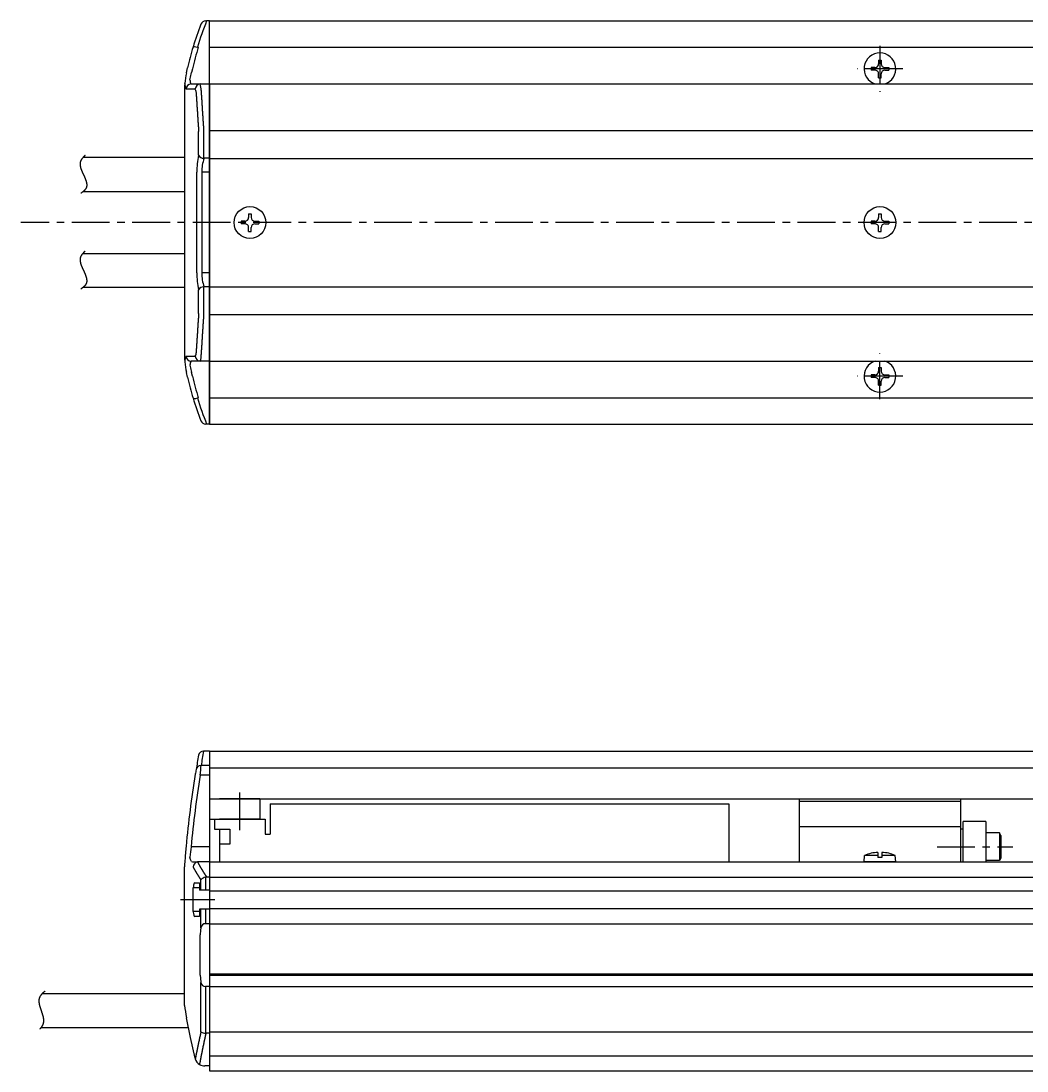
# Model space of a CAD drawing. Extents: x -241 to 1053, y 86 to 503.
# Drawn here: x -105 to 94.6, y 287.3 to 495.6 of the extents above; entities that cross this region are included whole.
import ezdxf

# ---------------------------------------------------------------- set-up
doc = ezdxf.new("R2010")
doc.units = 0
doc.linetypes.add('CENTER', pattern=[12, 7.5, -1.5, 1.5, -1.5])
doc.linetypes.add('CONTINOUS', pattern=[0])
doc.layers.get('0').update_dxf_attribs({"linetype": 'CONTINUOUS'})
doc.layers.add('CENTER', color=1, linetype='CENTER')

# ---------------------------------------------------------------- blocks, each defined once
blk = doc.blocks.new('DTL0004')
at = {"color": 0, "linetype": 'CONTINUOUS'}
for p, q in [((-3.15, 0), (-3.04, 1.3)), ((3.15, 0), (-3.15, 0)), ((-0.4, 1.3), (-3.04, 1.3)), ((-0.4, 1.89), (-0.4, 0.9)), ((0.4, 0.9), (-0.4, 0.9)), ((0.4, 1.89), (0.4, 0.9)), ((3.04, 1.3), (0.4, 1.3)), ((3.15, 0), (3.04, 1.3))]:
    blk.add_line(p, q, dxfattribs=at)
for start, end in [(92.8723, 112.3565), (67.6435, 87.1277)]:
    blk.add_arc((0, -6.08), 7.98, start, end, dxfattribs=at)
at = {"color": 0}
blk.add_point((0, 0), dxfattribs=at)
blk.add_point((0, 0), dxfattribs=at)

msp = doc.modelspace()

# ---------------------------------------------------------------- linework, layer by layer
at = {"color": 7, "linetype": 'CONTINOUS'}
for p, q in [((-68.34, 495.65), (-68.14, 495.65)), ((-67.56, 495.65), (-68.14, 495.65)), ((-67.56, 483.15), (-67.56, 495.65)), ((-67.56, 495.65), (1038.44, 495.65)), ((-67.56, 415.65), (-67.56, 495.65)), ((-69.95, 490.47), (-69.8, 490.45)), ((-67.56, 490.45), (111.44, 490.45)), ((65.19, 487.9), (65.19, 487.15)), ((65.19, 487.9), (65.69, 487.9)), ((65.69, 487.9), (65.69, 487.15)), ((-72.14, 485.37), (-71.92, 486.37)), ((-70.95, 486.15), (-71.16, 485.42)), ((63.69, 486.4), (63.69, 485.9)), ((64.44, 486.4), (63.69, 486.4)), ((64.44, 485.9), (63.69, 485.9)), ((66.44, 486.4), (67.19, 486.4)), ((66.44, 485.9), (67.19, 485.9)), ((67.19, 486.4), (67.19, 485.9)), ((65.19, 484.4), (65.19, 485.15)), ((65.19, 484.4), (65.69, 484.4)), ((65.69, 484.4), (65.69, 485.15)), ((-72.46, 483.26), (-72.46, 483.28)), ((-70.39, 482.15), (-72.23, 482.15)), ((-71.23, 483.15), (-67.56, 483.15)), ((-67.56, 483.15), (-67.56, 428.15)), ((-67.56, 483.15), (1038.44, 483.15)), ((-67.56, 483.15), (111.44, 483.15)), ((-72.56, 481.3), (-72.56, 430)), ((-69.73, 468.99), (-69.73, 473.72)), ((-68.74, 473.9), (-68.75, 473.9)), ((-68.75, 473.9), (-68.75, 468.4)), ((-67.56, 473.92), (1038.44, 473.92)), ((-72.56, 468.55), (-92.68, 468.55)), ((-68.75, 468.4), (-68.64, 468.4)), ((-67.56, 468.4), (-68.64, 468.4)), ((-67.56, 468.38), (1038.44, 468.38)), ((-70.06, 445.65), (-70.06, 465.65)), ((-69.07, 465.65), (-69.07, 445.65)), ((-67.56, 465.65), (-69.07, 465.65)), ((-72.56, 461.75), (-92.7, 461.75)), ((-59.81, 457.4), (-59.81, 456.65)), ((-59.81, 457.4), (-59.31, 457.4)), ((-59.31, 457.4), (-59.31, 456.65)), ((65.19, 457.4), (65.19, 456.65)), ((65.19, 457.4), (65.69, 457.4)), ((65.69, 457.4), (65.69, 456.65)), ((-61.31, 455.9), (-61.31, 455.4)), ((-60.56, 455.9), (-61.31, 455.9)), ((-60.56, 455.4), (-61.31, 455.4)), ((-59.81, 453.9), (-59.81, 454.65)), ((-59.31, 453.9), (-59.31, 454.65)), ((-58.56, 455.9), (-57.81, 455.9)), ((-58.56, 455.4), (-57.81, 455.4)), ((-57.81, 455.9), (-57.81, 455.4)), ((63.69, 455.9), (63.69, 455.4)), ((64.44, 455.9), (63.69, 455.9)), ((64.44, 455.4), (63.69, 455.4)), ((65.19, 453.9), (65.19, 454.65)), ((65.69, 453.9), (65.69, 454.65)), ((66.44, 455.9), (67.19, 455.9)), ((66.44, 455.4), (67.19, 455.4)), ((67.19, 455.9), (67.19, 455.4)), ((-59.81, 453.9), (-59.31, 453.9)), ((65.19, 453.9), (65.69, 453.9)), ((-92.73, 449.5), (-72.56, 449.5)), ((-67.56, 445.65), (-69.07, 445.65)), ((-92.64, 442.8), (-72.56, 442.8)), ((-69.73, 437.57), (-69.73, 442.31)), ((-68.64, 442.9), (-68.75, 442.89)), ((-68.75, 442.89), (-68.75, 437.4)), ((-67.56, 442.9), (-68.64, 442.9)), ((-67.56, 442.92), (1038.44, 442.92)), ((-68.75, 437.4), (-68.74, 437.4)), ((-67.56, 437.38), (1038.44, 437.38)), ((-72.46, 428.02), (-72.46, 428.03)), ((-72.23, 429.15), (-70.39, 429.15)), ((-67.56, 428.15), (-71.23, 428.15)), ((-67.56, 428.15), (1038.44, 428.15)), ((-67.56, 428.15), (-67.56, 415.65)), ((-67.56, 428.15), (111.44, 428.15)), ((-71.92, 424.93), (-72.14, 425.92)), ((-70.95, 425.15), (-71.16, 425.88)), ((63.69, 425.4), (63.69, 424.9)), ((64.44, 425.4), (63.69, 425.4)), ((65.19, 426.9), (65.19, 426.15)), ((65.19, 426.9), (65.69, 426.9)), ((65.69, 426.9), (65.69, 426.15)), ((66.44, 425.4), (67.19, 425.4)), ((67.19, 425.4), (67.19, 424.9)), ((64.44, 424.9), (63.69, 424.9)), ((65.19, 423.4), (65.19, 424.15)), ((65.19, 423.4), (65.69, 423.4)), ((65.69, 423.4), (65.69, 424.15)), ((66.44, 424.9), (67.19, 424.9)), ((-69.95, 420.83), (-69.8, 420.84)), ((-67.56, 420.85), (111.44, 420.85)), ((-68.14, 415.65), (-68.34, 415.65)), ((-67.56, 415.65), (-68.14, 415.65)), ((-67.56, 415.65), (1038.44, 415.65)), ((-68.75, 350.76), (-68.74, 350.76)), ((-67.56, 350.76), (-68.74, 350.76)), ((-67.56, 350.76), (-67.56, 341.26)), ((-67.56, 350.76), (-67.56, 288.26)), ((-67.56, 350.76), (111.44, 350.76)), ((-67.56, 350.76), (-67.56, 341.26)), ((-67.56, 345.99), (-69.41, 345.99)), ((-67.56, 347.87), (-69.25, 347.87)), ((-67.56, 347.4), (111.44, 347.4)), ((-67.56, 341.26), (111.44, 341.26)), ((-57.56, 341.26), (-65.56, 341.26)), ((-57.56, 341.26), (-57.56, 337.26)), ((-55.56, 340.26), (35.44, 340.26)), ((-55.56, 340.26), (-55.56, 334.26)), ((35.44, 340.26), (35.44, 328.76)), ((49.44, 341.26), (49.44, 328.76)), ((49.44, 340.79), (81.44, 340.79)), ((81.44, 341.26), (81.44, 328.76)), ((-67.56, 337.26), (-56.56, 337.26)), ((-66.56, 337.26), (-66.56, 335.26)), ((-57.56, 337.26), (-65.56, 337.26)), ((-56.56, 337.26), (-56.56, 334.26)), ((49.44, 335.8), (81.44, 335.8)), ((81.94, 328.76), (81.94, 336.76)), ((86.44, 336.76), (81.94, 336.76)), ((86.44, 336.76), (86.44, 328.76)), ((-66.56, 335.26), (-63.56, 335.26)), ((-65.56, 335.26), (-65.56, 328.76)), ((-63.56, 335.26), (-63.56, 332.26)), ((-56.56, 334.26), (-55.56, 334.26)), ((81.94, 335.26), (81.44, 335.26)), ((89.15, 334.51), (86.44, 334.51)), ((89.44, 334.01), (89.15, 334.51)), ((89.15, 334.51), (89.15, 329.01)), ((89.44, 334.01), (89.44, 329.51)), ((-67.56, 331.76), (-71.23, 331.76)), ((-63.56, 332.26), (-65.56, 332.26)), ((89.44, 329.51), (89.15, 329.01)), ((-72.56, 300.26), (-72.56, 327.76)), ((-72.46, 329.08), (-72.46, 329.06)), ((-71.16, 328.85), (-70.95, 328.76)), ((-70.95, 328.76), (-69.8, 328.76)), ((-69.8, 328.76), (-69.95, 328.75)), ((-67.56, 328.76), (-69.8, 328.76)), ((-67.56, 328.76), (1038.44, 328.76)), ((-67.56, 328.76), (-67.56, 287.26)), ((89.15, 329.01), (86.44, 329.01)), ((-69.27, 323.16), (-69.27, 325.18)), ((-68.14, 325.76), (-68.34, 325.74)), ((-68.34, 325.74), (-68.34, 323.16)), ((-67.56, 325.76), (-68.14, 325.76)), ((-67.56, 325.76), (1038.44, 325.76)), ((-70.79, 318.91), (-70.79, 323.61)), ((-69.53, 323.61), (-70.79, 323.61)), ((-70.47, 324.61), (-69.53, 324.61)), ((-69.53, 324.61), (-69.53, 323.16)), ((-67.56, 323.16), (-69.53, 323.16)), ((-67.56, 323.01), (1038.44, 323.01)), ((-69.53, 318.91), (-70.79, 318.91)), ((-67.56, 319.36), (-69.53, 319.36)), ((-69.53, 319.36), (-69.53, 317.91)), ((-69.27, 315.69), (-69.27, 319.36)), ((-68.34, 319.36), (-68.34, 316.49)), ((-67.56, 319.51), (1038.44, 319.51)), ((-69.53, 317.91), (-70.47, 317.91)), ((-67.56, 316.49), (-68.34, 316.49)), ((-67.56, 316.49), (1038.44, 316.49)), ((-69.41, 306.26), (-69.41, 314.26)), ((-67.56, 306.56), (1038.44, 306.56)), ((-69.27, 295.03), (-69.27, 304.82)), ((-67.56, 306.26), (1038.44, 306.26)), ((-100.77, 302.61), (-72.59, 302.61)), ((-68.34, 304.02), (-68.34, 294.76)), ((-67.56, 304.02), (-68.34, 304.02)), ((-67.56, 304.02), (1038.44, 304.02)), ((-100.98, 295.91), (-71.78, 295.91)), ((-68.34, 294.76), (-68.29, 294.76)), ((-67.56, 294.76), (-68.29, 294.76)), ((-67.56, 295.03), (1038.44, 295.03)), ((-70.45, 289.79), (-70.41, 289.65)), ((-67.56, 290.26), (1038.44, 290.26)), ((-67.56, 288.26), (-68.5, 288.26)), ((-67.56, 287.26), (1038.44, 287.26))]:
    msp.add_line(p, q, dxfattribs=at)
for points in [[(-70.84, 490.47), (-70.84, 490.48), (-70.83, 490.5), (-70.72, 490.55), (-70.52, 490.56), (-70.26, 490.54), (-69.95, 490.47)], [(-71.46, 483.95), (-71.37, 484.51), (-71.16, 485.42)], [(-71.46, 427.34), (-71.37, 426.79), (-71.16, 425.88)], [(-70.84, 420.82), (-70.84, 420.82), (-70.83, 420.8), (-70.72, 420.75), (-70.52, 420.73), (-70.26, 420.76), (-69.95, 420.83)], [(-69.41, 345.99), (-69.37, 346.42), (-69.32, 347.04), (-69.28, 347.54), (-69.25, 347.87)], [(-71.16, 328.85), (-71.37, 329.24), (-71.46, 329.71)], [(-70.47, 324.61), (-70.48, 324.61), (-70.59, 324.54), (-70.68, 324.37), (-70.74, 324.13), (-70.78, 323.83), (-70.79, 323.61)], [(-70.79, 318.91), (-70.79, 318.81), (-70.76, 318.49), (-70.7, 318.2), (-70.61, 318), (-70.5, 317.91), (-70.47, 317.91)], [(-69.27, 315.69), (-69.35, 315.2), (-69.41, 314.26)], [(-69.41, 306.26), (-69.39, 305.71), (-69.27, 304.82)], [(-70.45, 289.79), (-71.36, 293.88), (-72.14, 297.84)]]:
    msp.add_lwpolyline(points, dxfattribs=at)
for points in [[(-70.24, 481.49, 0), (-70.23, 481.43, 0), (-70.23, 481.37, 0), (-70.23, 481.31, 0), (-70.22, 481.25, 0), (-70.22, 481.19, 0), (-70.21, 481.13, 0), (-70.21, 481.06, 0), (-70.21, 481, 0), (-70.2, 480.94, 0), (-70.2, 480.88, 0), (-70.2, 480.82, 0), (-70.19, 480.76, 0), (-70.19, 480.7, 0), (-70.18, 480.64, 0), (-70.18, 480.58, 0), (-70.18, 480.52, 0), (-70.17, 480.46, 0), (-70.17, 480.4, 0), (-70.16, 480.34, 0), (-70.16, 480.27, 0), (-70.16, 480.21, 0), (-70.15, 480.15, 0), (-70.15, 480.09, 0), (-70.15, 480.03, 0), (-70.14, 479.97, 0), (-70.14, 479.91, 0), (-70.13, 479.85, 0), (-70.13, 479.79, 0), (-70.13, 479.73, 0), (-70.12, 479.67, 0), (-70.12, 479.61, 0), (-70.11, 479.55, 0), (-70.11, 479.49, 0), (-70.11, 479.42, 0), (-70.1, 479.36, 0), (-70.1, 479.3, 0), (-70.1, 479.24, 0), (-70.09, 479.18, 0), (-70.09, 479.12, 0), (-70.08, 479.06, 0), (-70.08, 479, 0), (-70.08, 478.94, 0), (-70.07, 478.88, 0), (-70.07, 478.82, 0), (-70.06, 478.76, 0), (-70.06, 478.7, 0), (-70.06, 478.64, 0), (-70.05, 478.57, 0), (-70.05, 478.51, 0), (-70.05, 478.45, 0), (-70.04, 478.39, 0), (-70.04, 478.33, 0), (-70.03, 478.27, 0), (-70.03, 478.21, 0), (-70.03, 478.15, 0), (-70.02, 478.09, 0), (-70.02, 478.03, 0), (-70.01, 477.97, 0), (-70.01, 477.91, 0), (-70.01, 477.85, 0), (-70, 477.79, 0), (-70, 477.73, 0), (-69.99, 477.66, 0), (-69.99, 477.6, 0), (-69.99, 477.54, 0), (-69.98, 477.48, 0), (-69.98, 477.42, 0), (-69.97, 477.36, 0), (-69.97, 477.3, 0), (-69.97, 477.24, 0), (-69.96, 477.18, 0), (-69.96, 477.12, 0), (-69.95, 477.06, 0), (-69.95, 477, 0), (-69.95, 476.94, 0), (-69.94, 476.88, 0), (-69.94, 476.81, 0), (-69.93, 476.75, 0), (-69.93, 476.69, 0), (-69.93, 476.63, 0), (-69.92, 476.57, 0), (-69.92, 476.51, 0), (-69.92, 476.45, 0), (-69.91, 476.39, 0), (-69.91, 476.33, 0), (-69.9, 476.27, 0), (-69.9, 476.21, 0), (-69.9, 476.15, 0), (-69.89, 476.09, 0), (-69.89, 476.03, 0), (-69.88, 475.97, 0), (-69.88, 475.9, 0), (-69.88, 475.84, 0), (-69.87, 475.78, 0), (-69.87, 475.72, 0), (-69.86, 475.66, 0), (-69.86, 475.6, 0), (-69.86, 475.54, 0), (-69.85, 475.48, 0), (-69.85, 475.42, 0), (-69.84, 475.36, 0), (-69.84, 475.3, 0), (-69.83, 475.24, 0), (-69.83, 475.18, 0), (-69.83, 475.12, 0), (-69.82, 475.06, 0), (-69.82, 475, 0), (-69.81, 474.93, 0), (-69.81, 474.87, 0), (-69.81, 474.81, 0), (-69.8, 474.75, 0), (-69.8, 474.69, 0), (-69.79, 474.63, 0), (-69.79, 474.57, 0), (-69.79, 474.51, 0), (-69.78, 474.45, 0), (-69.78, 474.39, 0), (-69.77, 474.33, 0), (-69.77, 474.27, 0), (-69.77, 474.21, 0), (-69.76, 474.15, 0), (-69.76, 474.09, 0), (-69.75, 474.02, 0), (-69.75, 473.96, 0), (-69.75, 473.9, 0), (-69.74, 473.84, 0), (-69.74, 473.78, 0), (-69.73, 473.72, 0)], [(-69.25, 481.83, 0), (-69.25, 481.77, 0), (-69.24, 481.71, 0), (-69.24, 481.65, 0), (-69.24, 481.58, 0), (-69.23, 481.52, 0), (-69.23, 481.46, 0), (-69.22, 481.4, 0), (-69.22, 481.34, 0), (-69.22, 481.27, 0), (-69.21, 481.21, 0), (-69.21, 481.15, 0), (-69.2, 481.09, 0), (-69.2, 481.03, 0), (-69.2, 480.96, 0), (-69.19, 480.9, 0), (-69.19, 480.84, 0), (-69.19, 480.78, 0), (-69.18, 480.72, 0), (-69.18, 480.65, 0), (-69.17, 480.59, 0), (-69.17, 480.53, 0), (-69.17, 480.47, 0), (-69.16, 480.4, 0), (-69.16, 480.34, 0), (-69.15, 480.28, 0), (-69.15, 480.22, 0), (-69.15, 480.16, 0), (-69.14, 480.1, 0), (-69.14, 480.03, 0), (-69.13, 479.97, 0), (-69.13, 479.91, 0), (-69.13, 479.85, 0), (-69.12, 479.79, 0), (-69.12, 479.72, 0), (-69.12, 479.66, 0), (-69.11, 479.6, 0), (-69.11, 479.54, 0), (-69.1, 479.48, 0), (-69.1, 479.41, 0), (-69.1, 479.35, 0), (-69.09, 479.29, 0), (-69.09, 479.23, 0), (-69.08, 479.17, 0), (-69.08, 479.1, 0), (-69.08, 479.04, 0), (-69.07, 478.98, 0), (-69.07, 478.92, 0), (-69.06, 478.85, 0), (-69.06, 478.79, 0), (-69.06, 478.73, 0), (-69.05, 478.67, 0), (-69.05, 478.61, 0), (-69.04, 478.54, 0), (-69.04, 478.48, 0), (-69.04, 478.42, 0), (-69.03, 478.36, 0), (-69.03, 478.3, 0), (-69.02, 478.24, 0), (-69.02, 478.17, 0), (-69.02, 478.11, 0), (-69.01, 478.05, 0), (-69.01, 477.99, 0), (-69, 477.93, 0), (-69, 477.86, 0), (-69, 477.8, 0), (-68.99, 477.74, 0), (-68.99, 477.68, 0), (-68.98, 477.62, 0), (-68.98, 477.55, 0), (-68.98, 477.49, 0), (-68.97, 477.43, 0), (-68.97, 477.37, 0), (-68.96, 477.31, 0), (-68.96, 477.24, 0), (-68.96, 477.18, 0), (-68.95, 477.12, 0), (-68.95, 477.06, 0), (-68.94, 477, 0), (-68.94, 476.93, 0), (-68.94, 476.87, 0), (-68.93, 476.81, 0), (-68.93, 476.75, 0), (-68.92, 476.68, 0), (-68.92, 476.62, 0), (-68.92, 476.56, 0), (-68.91, 476.5, 0), (-68.91, 476.44, 0), (-68.9, 476.38, 0), (-68.9, 476.31, 0), (-68.9, 476.25, 0), (-68.89, 476.19, 0), (-68.89, 476.13, 0), (-68.88, 476.07, 0), (-68.88, 476, 0), (-68.88, 475.94, 0), (-68.87, 475.88, 0), (-68.87, 475.82, 0), (-68.86, 475.76, 0), (-68.86, 475.69, 0), (-68.85, 475.63, 0), (-68.85, 475.57, 0), (-68.85, 475.51, 0), (-68.84, 475.45, 0), (-68.84, 475.38, 0), (-68.83, 475.32, 0), (-68.83, 475.26, 0), (-68.83, 475.2, 0), (-68.82, 475.14, 0), (-68.82, 475.07, 0), (-68.81, 475.01, 0), (-68.81, 474.95, 0), (-68.81, 474.89, 0), (-68.8, 474.83, 0), (-68.8, 474.76, 0), (-68.79, 474.7, 0), (-68.79, 474.64, 0), (-68.78, 474.58, 0), (-68.78, 474.52, 0), (-68.78, 474.46, 0), (-68.77, 474.39, 0), (-68.77, 474.33, 0), (-68.76, 474.27, 0), (-68.76, 474.21, 0), (-68.76, 474.15, 0), (-68.75, 474.08, 0), (-68.75, 474.02, 0), (-68.74, 473.96, 0), (-68.74, 473.9, 0)], [(-69.73, 437.57, 0), (-69.74, 437.51, 0), (-69.74, 437.45, 0), (-69.75, 437.39, 0), (-69.75, 437.33, 0), (-69.75, 437.27, 0), (-69.76, 437.21, 0), (-69.76, 437.15, 0), (-69.77, 437.09, 0), (-69.77, 437.03, 0), (-69.77, 436.97, 0), (-69.78, 436.91, 0), (-69.78, 436.85, 0), (-69.79, 436.79, 0), (-69.79, 436.73, 0), (-69.79, 436.66, 0), (-69.8, 436.61, 0), (-69.8, 436.54, 0), (-69.81, 436.48, 0), (-69.81, 436.42, 0), (-69.81, 436.36, 0), (-69.82, 436.3, 0), (-69.82, 436.24, 0), (-69.83, 436.18, 0), (-69.83, 436.12, 0), (-69.83, 436.06, 0), (-69.84, 436, 0), (-69.84, 435.94, 0), (-69.85, 435.88, 0), (-69.85, 435.82, 0), (-69.86, 435.76, 0), (-69.86, 435.69, 0), (-69.86, 435.63, 0), (-69.87, 435.57, 0), (-69.87, 435.51, 0), (-69.88, 435.45, 0), (-69.88, 435.39, 0), (-69.88, 435.33, 0), (-69.89, 435.27, 0), (-69.89, 435.21, 0), (-69.9, 435.15, 0), (-69.9, 435.09, 0), (-69.9, 435.03, 0), (-69.91, 434.97, 0), (-69.91, 434.91, 0), (-69.92, 434.85, 0), (-69.92, 434.79, 0), (-69.92, 434.73, 0), (-69.93, 434.66, 0), (-69.93, 434.6, 0), (-69.93, 434.54, 0), (-69.94, 434.48, 0), (-69.94, 434.42, 0), (-69.95, 434.36, 0), (-69.95, 434.3, 0), (-69.95, 434.24, 0), (-69.96, 434.18, 0), (-69.96, 434.12, 0), (-69.97, 434.06, 0), (-69.97, 434, 0), (-69.97, 433.94, 0), (-69.98, 433.88, 0), (-69.98, 433.81, 0), (-69.99, 433.75, 0), (-69.99, 433.69, 0), (-69.99, 433.63, 0), (-70, 433.57, 0), (-70, 433.51, 0), (-70.01, 433.45, 0), (-70.01, 433.39, 0), (-70.01, 433.33, 0), (-70.02, 433.27, 0), (-70.02, 433.21, 0), (-70.03, 433.15, 0), (-70.03, 433.09, 0), (-70.03, 433.02, 0), (-70.04, 432.96, 0), (-70.04, 432.9, 0), (-70.05, 432.84, 0), (-70.05, 432.78, 0), (-70.05, 432.72, 0), (-70.06, 432.66, 0), (-70.06, 432.6, 0), (-70.06, 432.54, 0), (-70.07, 432.48, 0), (-70.07, 432.42, 0), (-70.08, 432.36, 0), (-70.08, 432.3, 0), (-70.08, 432.24, 0), (-70.09, 432.18, 0), (-70.09, 432.12, 0), (-70.1, 432.05, 0), (-70.1, 431.99, 0), (-70.1, 431.93, 0), (-70.11, 431.87, 0), (-70.11, 431.81, 0), (-70.11, 431.75, 0), (-70.12, 431.69, 0), (-70.12, 431.63, 0), (-70.13, 431.57, 0), (-70.13, 431.51, 0), (-70.13, 431.45, 0), (-70.14, 431.39, 0), (-70.14, 431.32, 0), (-70.15, 431.26, 0), (-70.15, 431.2, 0), (-70.15, 431.14, 0), (-70.16, 431.08, 0), (-70.16, 431.02, 0), (-70.16, 430.96, 0), (-70.17, 430.9, 0), (-70.17, 430.84, 0), (-70.18, 430.78, 0), (-70.18, 430.72, 0), (-70.18, 430.66, 0), (-70.19, 430.6, 0), (-70.19, 430.54, 0), (-70.2, 430.48, 0), (-70.2, 430.41, 0), (-70.2, 430.35, 0), (-70.21, 430.29, 0), (-70.21, 430.23, 0), (-70.21, 430.17, 0), (-70.22, 430.11, 0), (-70.22, 430.05, 0), (-70.23, 429.99, 0), (-70.23, 429.93, 0), (-70.23, 429.87, 0), (-70.24, 429.81, 0)], [(-68.74, 437.4, 0), (-68.74, 437.34, 0), (-68.75, 437.27, 0), (-68.75, 437.21, 0), (-68.76, 437.15, 0), (-68.76, 437.09, 0), (-68.76, 437.03, 0), (-68.77, 436.96, 0), (-68.77, 436.9, 0), (-68.78, 436.84, 0), (-68.78, 436.78, 0), (-68.78, 436.72, 0), (-68.79, 436.66, 0), (-68.79, 436.59, 0), (-68.8, 436.53, 0), (-68.8, 436.47, 0), (-68.81, 436.41, 0), (-68.81, 436.35, 0), (-68.81, 436.28, 0), (-68.82, 436.22, 0), (-68.82, 436.16, 0), (-68.83, 436.1, 0), (-68.83, 436.04, 0), (-68.83, 435.97, 0), (-68.84, 435.91, 0), (-68.84, 435.85, 0), (-68.85, 435.79, 0), (-68.85, 435.73, 0), (-68.85, 435.67, 0), (-68.86, 435.6, 0), (-68.86, 435.54, 0), (-68.87, 435.48, 0), (-68.87, 435.42, 0), (-68.88, 435.36, 0), (-68.88, 435.29, 0), (-68.88, 435.23, 0), (-68.89, 435.17, 0), (-68.89, 435.11, 0), (-68.9, 435.05, 0), (-68.9, 434.98, 0), (-68.9, 434.92, 0), (-68.91, 434.86, 0), (-68.91, 434.8, 0), (-68.92, 434.74, 0), (-68.92, 434.67, 0), (-68.92, 434.61, 0), (-68.93, 434.55, 0), (-68.93, 434.49, 0), (-68.94, 434.43, 0), (-68.94, 434.36, 0), (-68.94, 434.3, 0), (-68.95, 434.24, 0), (-68.95, 434.18, 0), (-68.96, 434.12, 0), (-68.96, 434.05, 0), (-68.96, 433.99, 0), (-68.97, 433.93, 0), (-68.97, 433.87, 0), (-68.98, 433.81, 0), (-68.98, 433.74, 0), (-68.98, 433.68, 0), (-68.99, 433.62, 0), (-68.99, 433.56, 0), (-69, 433.5, 0), (-69, 433.43, 0), (-69, 433.37, 0), (-69.01, 433.31, 0), (-69.01, 433.25, 0), (-69.02, 433.19, 0), (-69.02, 433.12, 0), (-69.02, 433.06, 0), (-69.03, 433, 0), (-69.03, 432.94, 0), (-69.04, 432.88, 0), (-69.04, 432.81, 0), (-69.04, 432.75, 0), (-69.05, 432.69, 0), (-69.05, 432.63, 0), (-69.06, 432.57, 0), (-69.06, 432.5, 0), (-69.06, 432.44, 0), (-69.07, 432.38, 0), (-69.07, 432.32, 0), (-69.08, 432.26, 0), (-69.08, 432.19, 0), (-69.08, 432.13, 0), (-69.09, 432.07, 0), (-69.09, 432.01, 0), (-69.1, 431.95, 0), (-69.1, 431.88, 0), (-69.1, 431.82, 0), (-69.11, 431.76, 0), (-69.11, 431.7, 0), (-69.12, 431.64, 0), (-69.12, 431.57, 0), (-69.12, 431.51, 0), (-69.13, 431.45, 0), (-69.13, 431.39, 0), (-69.13, 431.33, 0), (-69.14, 431.26, 0), (-69.14, 431.2, 0), (-69.15, 431.14, 0), (-69.15, 431.08, 0), (-69.15, 431.02, 0), (-69.16, 430.95, 0), (-69.16, 430.89, 0), (-69.17, 430.83, 0), (-69.17, 430.77, 0), (-69.17, 430.7, 0), (-69.18, 430.64, 0), (-69.18, 430.58, 0), (-69.19, 430.52, 0), (-69.19, 430.46, 0), (-69.19, 430.39, 0), (-69.2, 430.33, 0), (-69.2, 430.27, 0), (-69.2, 430.21, 0), (-69.21, 430.15, 0), (-69.21, 430.08, 0), (-69.22, 430.02, 0), (-69.22, 429.96, 0), (-69.22, 429.9, 0), (-69.23, 429.84, 0), (-69.23, 429.77, 0), (-69.24, 429.71, 0), (-69.24, 429.65, 0), (-69.24, 429.59, 0), (-69.25, 429.53, 0), (-69.25, 429.46, 0)], [(-70.84, 327.76, 0), (-70.83, 327.74, 0), (-70.82, 327.72, 0), (-70.81, 327.7, 0), (-70.8, 327.68, 0), (-70.79, 327.66, 0), (-70.78, 327.63, 0), (-70.77, 327.62, 0), (-70.75, 327.59, 0), (-70.74, 327.57, 0), (-70.73, 327.55, 0), (-70.72, 327.53, 0), (-70.71, 327.51, 0), (-70.7, 327.49, 0), (-70.69, 327.47, 0), (-70.68, 327.45, 0), (-70.67, 327.43, 0), (-70.65, 327.41, 0), (-70.64, 327.39, 0), (-70.63, 327.37, 0), (-70.62, 327.35, 0), (-70.61, 327.33, 0), (-70.6, 327.31, 0), (-70.59, 327.29, 0), (-70.57, 327.27, 0), (-70.56, 327.25, 0), (-70.55, 327.23, 0), (-70.54, 327.21, 0), (-70.53, 327.19, 0), (-70.52, 327.17, 0), (-70.51, 327.15, 0), (-70.49, 327.13, 0), (-70.48, 327.11, 0), (-70.47, 327.09, 0), (-70.46, 327.07, 0), (-70.45, 327.05, 0), (-70.44, 327.03, 0), (-70.43, 327, 0), (-70.41, 326.99, 0), (-70.4, 326.96, 0), (-70.39, 326.94, 0), (-70.38, 326.92, 0), (-70.37, 326.9, 0), (-70.35, 326.88, 0), (-70.34, 326.86, 0), (-70.33, 326.84, 0), (-70.32, 326.82, 0), (-70.31, 326.8, 0), (-70.3, 326.78, 0), (-70.28, 326.76, 0), (-70.27, 326.74, 0), (-70.26, 326.72, 0), (-70.25, 326.7, 0), (-70.24, 326.68, 0), (-70.22, 326.66, 0), (-70.21, 326.64, 0), (-70.2, 326.62, 0), (-70.19, 326.6, 0), (-70.18, 326.58, 0), (-70.16, 326.56, 0), (-70.15, 326.54, 0), (-70.14, 326.52, 0), (-70.13, 326.5, 0), (-70.11, 326.48, 0), (-70.1, 326.46, 0), (-70.09, 326.44, 0), (-70.08, 326.42, 0), (-70.07, 326.4, 0), (-70.05, 326.38, 0), (-70.04, 326.36, 0), (-70.03, 326.34, 0), (-70.02, 326.32, 0), (-70, 326.3, 0), (-69.99, 326.28, 0), (-69.98, 326.26, 0), (-69.97, 326.24, 0), (-69.95, 326.22, 0), (-69.94, 326.2, 0), (-69.93, 326.18, 0), (-69.92, 326.16, 0), (-69.9, 326.14, 0), (-69.89, 326.12, 0), (-69.88, 326.1, 0), (-69.86, 326.08, 0), (-69.85, 326.06, 0), (-69.84, 326.04, 0), (-69.83, 326.02, 0), (-69.81, 326, 0), (-69.8, 325.98, 0), (-69.79, 325.96, 0), (-69.78, 325.94, 0), (-69.76, 325.92, 0), (-69.75, 325.9, 0), (-69.74, 325.88, 0), (-69.72, 325.86, 0), (-69.71, 325.84, 0), (-69.7, 325.82, 0), (-69.69, 325.8, 0), (-69.67, 325.78, 0), (-69.66, 325.76, 0), (-69.65, 325.74, 0), (-69.63, 325.72, 0), (-69.62, 325.7, 0), (-69.61, 325.68, 0), (-69.59, 325.66, 0), (-69.58, 325.64, 0), (-69.57, 325.62, 0), (-69.55, 325.6, 0), (-69.54, 325.58, 0), (-69.53, 325.56, 0), (-69.51, 325.54, 0), (-69.5, 325.52, 0), (-69.49, 325.5, 0), (-69.47, 325.48, 0), (-69.46, 325.46, 0), (-69.45, 325.44, 0), (-69.43, 325.42, 0), (-69.42, 325.4, 0), (-69.41, 325.38, 0), (-69.39, 325.36, 0), (-69.38, 325.34, 0), (-69.37, 325.32, 0), (-69.35, 325.3, 0), (-69.34, 325.28, 0), (-69.33, 325.26, 0), (-69.31, 325.24, 0), (-69.3, 325.22, 0), (-69.29, 325.2, 0), (-69.27, 325.18, 0)], [(-69.95, 328.75, 0), (-69.94, 328.72, 0), (-69.92, 328.7, 0), (-69.91, 328.68, 0), (-69.9, 328.65, 0), (-69.89, 328.63, 0), (-69.87, 328.61, 0), (-69.86, 328.58, 0), (-69.85, 328.56, 0), (-69.84, 328.53, 0), (-69.82, 328.51, 0), (-69.81, 328.49, 0), (-69.8, 328.46, 0), (-69.79, 328.44, 0), (-69.77, 328.42, 0), (-69.76, 328.39, 0), (-69.75, 328.37, 0), (-69.74, 328.35, 0), (-69.72, 328.32, 0), (-69.71, 328.3, 0), (-69.7, 328.27, 0), (-69.69, 328.25, 0), (-69.67, 328.23, 0), (-69.66, 328.2, 0), (-69.65, 328.18, 0), (-69.63, 328.16, 0), (-69.62, 328.13, 0), (-69.61, 328.11, 0), (-69.59, 328.08, 0), (-69.58, 328.06, 0), (-69.57, 328.04, 0), (-69.56, 328.01, 0), (-69.54, 327.99, 0), (-69.53, 327.97, 0), (-69.52, 327.94, 0), (-69.5, 327.92, 0), (-69.49, 327.9, 0), (-69.48, 327.87, 0), (-69.46, 327.85, 0), (-69.45, 327.83, 0), (-69.44, 327.8, 0), (-69.42, 327.78, 0), (-69.41, 327.76, 0), (-69.4, 327.73, 0), (-69.38, 327.71, 0), (-69.37, 327.69, 0), (-69.35, 327.66, 0), (-69.34, 327.64, 0), (-69.33, 327.62, 0), (-69.31, 327.59, 0), (-69.3, 327.57, 0), (-69.29, 327.54, 0), (-69.27, 327.52, 0), (-69.26, 327.5, 0), (-69.25, 327.47, 0), (-69.23, 327.45, 0), (-69.22, 327.43, 0), (-69.2, 327.4, 0), (-69.19, 327.38, 0), (-69.18, 327.36, 0), (-69.16, 327.33, 0), (-69.15, 327.31, 0), (-69.13, 327.29, 0), (-69.12, 327.26, 0), (-69.11, 327.24, 0), (-69.09, 327.22, 0), (-69.08, 327.19, 0), (-69.06, 327.17, 0), (-69.05, 327.15, 0), (-69.03, 327.12, 0), (-69.02, 327.1, 0), (-69.01, 327.08, 0), (-68.99, 327.05, 0), (-68.98, 327.03, 0), (-68.96, 327.01, 0), (-68.95, 326.98, 0), (-68.93, 326.96, 0), (-68.92, 326.94, 0), (-68.9, 326.91, 0), (-68.89, 326.89, 0), (-68.88, 326.87, 0), (-68.86, 326.84, 0), (-68.85, 326.82, 0), (-68.83, 326.8, 0), (-68.82, 326.77, 0), (-68.8, 326.75, 0), (-68.79, 326.73, 0), (-68.77, 326.7, 0), (-68.76, 326.68, 0), (-68.74, 326.66, 0), (-68.73, 326.63, 0), (-68.71, 326.61, 0), (-68.7, 326.59, 0), (-68.68, 326.56, 0), (-68.67, 326.54, 0), (-68.65, 326.52, 0), (-68.64, 326.5, 0), (-68.62, 326.47, 0), (-68.61, 326.45, 0), (-68.59, 326.43, 0), (-68.58, 326.4, 0), (-68.56, 326.38, 0), (-68.55, 326.36, 0), (-68.53, 326.33, 0), (-68.52, 326.31, 0), (-68.5, 326.29, 0), (-68.49, 326.26, 0), (-68.47, 326.24, 0), (-68.46, 326.22, 0), (-68.44, 326.19, 0), (-68.42, 326.17, 0), (-68.41, 326.15, 0), (-68.39, 326.13, 0), (-68.38, 326.1, 0), (-68.36, 326.08, 0), (-68.35, 326.06, 0), (-68.33, 326.03, 0), (-68.32, 326.01, 0), (-68.3, 325.99, 0), (-68.28, 325.96, 0), (-68.27, 325.94, 0), (-68.25, 325.92, 0), (-68.24, 325.89, 0), (-68.22, 325.87, 0), (-68.21, 325.85, 0), (-68.19, 325.83, 0), (-68.17, 325.8, 0), (-68.16, 325.78, 0), (-68.14, 325.76, 0)], [(-69.27, 295.02, 0), (-69.28, 294.98, 0), (-69.29, 294.94, 0), (-69.3, 294.9, 0), (-69.31, 294.86, 0), (-69.32, 294.82, 0), (-69.33, 294.78, 0), (-69.34, 294.73, 0), (-69.35, 294.69, 0), (-69.36, 294.65, 0), (-69.37, 294.61, 0), (-69.38, 294.57, 0), (-69.39, 294.53, 0), (-69.39, 294.48, 0), (-69.4, 294.44, 0), (-69.41, 294.4, 0), (-69.42, 294.36, 0), (-69.43, 294.32, 0), (-69.44, 294.28, 0), (-69.45, 294.23, 0), (-69.46, 294.19, 0), (-69.47, 294.15, 0), (-69.48, 294.11, 0), (-69.49, 294.07, 0), (-69.5, 294.03, 0), (-69.51, 293.98, 0), (-69.52, 293.94, 0), (-69.53, 293.9, 0), (-69.53, 293.86, 0), (-69.54, 293.82, 0), (-69.55, 293.77, 0), (-69.56, 293.73, 0), (-69.57, 293.69, 0), (-69.58, 293.65, 0), (-69.59, 293.61, 0), (-69.6, 293.57, 0), (-69.61, 293.52, 0), (-69.62, 293.48, 0), (-69.63, 293.44, 0), (-69.64, 293.4, 0), (-69.65, 293.36, 0), (-69.65, 293.31, 0), (-69.66, 293.27, 0), (-69.67, 293.23, 0), (-69.68, 293.19, 0), (-69.69, 293.15, 0), (-69.7, 293.11, 0), (-69.71, 293.06, 0), (-69.72, 293.02, 0), (-69.73, 292.98, 0), (-69.74, 292.94, 0), (-69.74, 292.9, 0), (-69.75, 292.85, 0), (-69.76, 292.81, 0), (-69.77, 292.77, 0), (-69.78, 292.73, 0), (-69.79, 292.69, 0), (-69.8, 292.64, 0), (-69.81, 292.6, 0), (-69.82, 292.56, 0), (-69.83, 292.52, 0), (-69.83, 292.48, 0), (-69.84, 292.43, 0), (-69.85, 292.39, 0), (-69.86, 292.35, 0), (-69.87, 292.31, 0), (-69.88, 292.27, 0), (-69.89, 292.22, 0), (-69.9, 292.18, 0), (-69.91, 292.14, 0), (-69.91, 292.1, 0), (-69.92, 292.06, 0), (-69.93, 292.01, 0), (-69.94, 291.97, 0), (-69.95, 291.93, 0), (-69.96, 291.89, 0), (-69.97, 291.85, 0), (-69.98, 291.8, 0), (-69.98, 291.76, 0), (-69.99, 291.72, 0), (-70, 291.68, 0), (-70.01, 291.63, 0), (-70.02, 291.59, 0), (-70.03, 291.55, 0), (-70.04, 291.51, 0), (-70.04, 291.47, 0), (-70.05, 291.42, 0), (-70.06, 291.38, 0), (-70.07, 291.34, 0), (-70.08, 291.3, 0), (-70.09, 291.26, 0), (-70.1, 291.21, 0), (-70.1, 291.17, 0), (-70.11, 291.13, 0), (-70.12, 291.09, 0), (-70.13, 291.05, 0), (-70.14, 291, 0), (-70.15, 290.96, 0), (-70.16, 290.92, 0), (-70.16, 290.88, 0), (-70.17, 290.83, 0), (-70.18, 290.79, 0), (-70.19, 290.75, 0), (-70.2, 290.71, 0), (-70.21, 290.66, 0), (-70.22, 290.62, 0), (-70.22, 290.58, 0), (-70.23, 290.54, 0), (-70.24, 290.5, 0), (-70.25, 290.45, 0), (-70.26, 290.41, 0), (-70.27, 290.37, 0), (-70.27, 290.33, 0), (-70.28, 290.28, 0), (-70.29, 290.24, 0), (-70.3, 290.2, 0), (-70.31, 290.16, 0), (-70.32, 290.11, 0), (-70.32, 290.07, 0), (-70.33, 290.03, 0), (-70.34, 289.99, 0), (-70.35, 289.94, 0), (-70.36, 289.9, 0), (-70.37, 289.86, 0), (-70.37, 289.82, 0), (-70.38, 289.77, 0), (-70.39, 289.73, 0), (-70.4, 289.69, 0), (-70.41, 289.65, 0)], [(-68.29, 294.76, 0), (-68.3, 294.71, 0), (-68.31, 294.66, 0), (-68.32, 294.61, 0), (-68.33, 294.57, 0), (-68.34, 294.52, 0), (-68.35, 294.47, 0), (-68.36, 294.42, 0), (-68.37, 294.38, 0), (-68.38, 294.33, 0), (-68.4, 294.28, 0), (-68.41, 294.23, 0), (-68.42, 294.18, 0), (-68.43, 294.13, 0), (-68.44, 294.09, 0), (-68.45, 294.04, 0), (-68.46, 293.99, 0), (-68.47, 293.94, 0), (-68.48, 293.89, 0), (-68.49, 293.85, 0), (-68.5, 293.8, 0), (-68.51, 293.75, 0), (-68.52, 293.7, 0), (-68.53, 293.65, 0), (-68.54, 293.61, 0), (-68.56, 293.56, 0), (-68.57, 293.51, 0), (-68.58, 293.46, 0), (-68.59, 293.42, 0), (-68.6, 293.37, 0), (-68.61, 293.32, 0), (-68.62, 293.27, 0), (-68.63, 293.22, 0), (-68.64, 293.18, 0), (-68.65, 293.13, 0), (-68.66, 293.08, 0), (-68.67, 293.03, 0), (-68.68, 292.98, 0), (-68.69, 292.93, 0), (-68.7, 292.89, 0), (-68.71, 292.84, 0), (-68.72, 292.79, 0), (-68.73, 292.74, 0), (-68.74, 292.69, 0), (-68.75, 292.64, 0), (-68.76, 292.6, 0), (-68.77, 292.55, 0), (-68.78, 292.5, 0), (-68.79, 292.45, 0), (-68.8, 292.4, 0), (-68.81, 292.36, 0), (-68.82, 292.31, 0), (-68.83, 292.26, 0), (-68.84, 292.21, 0), (-68.85, 292.16, 0), (-68.87, 292.11, 0), (-68.88, 292.06, 0), (-68.89, 292.02, 0), (-68.9, 291.97, 0), (-68.91, 291.92, 0), (-68.92, 291.87, 0), (-68.93, 291.82, 0), (-68.94, 291.77, 0), (-68.95, 291.73, 0), (-68.96, 291.68, 0), (-68.97, 291.63, 0), (-68.98, 291.58, 0), (-68.99, 291.53, 0), (-69, 291.49, 0), (-69.01, 291.44, 0), (-69.02, 291.39, 0), (-69.03, 291.34, 0), (-69.03, 291.29, 0), (-69.04, 291.24, 0), (-69.05, 291.19, 0), (-69.06, 291.15, 0), (-69.07, 291.1, 0), (-69.08, 291.05, 0), (-69.09, 291, 0), (-69.1, 290.95, 0), (-69.11, 290.9, 0), (-69.12, 290.86, 0), (-69.13, 290.81, 0), (-69.14, 290.76, 0), (-69.15, 290.71, 0), (-69.16, 290.66, 0), (-69.17, 290.61, 0), (-69.18, 290.56, 0), (-69.19, 290.51, 0), (-69.2, 290.47, 0), (-69.21, 290.42, 0), (-69.22, 290.37, 0), (-69.23, 290.32, 0), (-69.24, 290.27, 0), (-69.25, 290.22, 0), (-69.26, 290.17, 0), (-69.27, 290.13, 0), (-69.28, 290.08, 0), (-69.29, 290.03, 0), (-69.3, 289.98, 0), (-69.31, 289.93, 0), (-69.32, 289.88, 0), (-69.32, 289.83, 0), (-69.33, 289.79, 0), (-69.34, 289.74, 0), (-69.35, 289.69, 0), (-69.36, 289.64, 0), (-69.37, 289.59, 0), (-69.38, 289.54, 0), (-69.39, 289.49, 0), (-69.4, 289.44, 0), (-69.41, 289.39, 0), (-69.42, 289.35, 0), (-69.43, 289.3, 0), (-69.44, 289.25, 0), (-69.45, 289.2, 0), (-69.46, 289.15, 0), (-69.46, 289.1, 0), (-69.47, 289.05, 0), (-69.48, 289, 0), (-69.49, 288.95, 0), (-69.5, 288.91, 0), (-69.51, 288.86, 0), (-69.52, 288.81, 0), (-69.53, 288.76, 0), (-69.54, 288.71, 0), (-69.55, 288.66, 0), (-69.56, 288.61, 0), (-69.57, 288.56, 0)]]:
    msp.add_polyline3d(points, dxfattribs=at)
at = {"color": 7}
for points in [[(-92.26, 468.96, 0), (-92.29, 468.93, 0), (-92.32, 468.9, 0), (-92.36, 468.87, 0), (-92.39, 468.84, 0), (-92.42, 468.81, 0), (-92.45, 468.78, 0), (-92.48, 468.75, 0), (-92.52, 468.72, 0), (-92.55, 468.69, 0), (-92.58, 468.65, 0), (-92.61, 468.62, 0), (-92.64, 468.59, 0), (-92.67, 468.56, 0), (-92.71, 468.52, 0), (-92.74, 468.49, 0), (-92.77, 468.45, 0), (-92.79, 468.42, 0), (-92.82, 468.39, 0), (-92.85, 468.35, 0), (-92.88, 468.32, 0), (-92.91, 468.28, 0), (-92.93, 468.25, 0), (-92.96, 468.21, 0), (-92.98, 468.18, 0), (-93, 468.14, 0), (-93.03, 468.1, 0), (-93.05, 468.07, 0), (-93.07, 468.03, 0), (-93.09, 467.99, 0), (-93.11, 467.95, 0), (-93.13, 467.92, 0), (-93.14, 467.88, 0), (-93.16, 467.84, 0), (-93.17, 467.8, 0), (-93.19, 467.76, 0), (-93.2, 467.72, 0), (-93.21, 467.68, 0), (-93.22, 467.64, 0), (-93.23, 467.6, 0), (-93.24, 467.56, 0), (-93.24, 467.52, 0), (-93.25, 467.48, 0), (-93.25, 467.44, 0), (-93.26, 467.4, 0), (-93.26, 467.36, 0), (-93.26, 467.32, 0), (-93.26, 467.28, 0), (-93.26, 467.24, 0), (-93.26, 467.19, 0), (-93.26, 467.15, 0), (-93.26, 467.11, 0), (-93.25, 467.07, 0), (-93.25, 467.02, 0), (-93.24, 466.98, 0), (-93.24, 466.94, 0), (-93.23, 466.89, 0), (-93.22, 466.85, 0), (-93.21, 466.81, 0), (-93.2, 466.76, 0), (-93.19, 466.72, 0), (-93.18, 466.68, 0), (-93.17, 466.63, 0), (-93.16, 466.59, 0), (-93.15, 466.54, 0), (-93.14, 466.5, 0), (-93.12, 466.45, 0), (-93.11, 466.41, 0), (-93.1, 466.36, 0), (-93.08, 466.32, 0), (-93.07, 466.27, 0), (-93.05, 466.23, 0), (-93.03, 466.18, 0), (-93.02, 466.14, 0), (-93, 466.09, 0), (-92.98, 466.05, 0), (-92.96, 466, 0), (-92.95, 465.95, 0), (-92.93, 465.91, 0), (-92.91, 465.86, 0), (-92.89, 465.82, 0), (-92.87, 465.77, 0), (-92.85, 465.73, 0), (-92.83, 465.68, 0), (-92.81, 465.63, 0), (-92.79, 465.59, 0), (-92.77, 465.54, 0), (-92.75, 465.5, 0), (-92.73, 465.45, 0), (-92.71, 465.4, 0), (-92.69, 465.36, 0), (-92.66, 465.31, 0), (-92.64, 465.26, 0), (-92.62, 465.22, 0), (-92.6, 465.17, 0), (-92.58, 465.13, 0), (-92.56, 465.08, 0), (-92.54, 465.04, 0), (-92.52, 464.99, 0), (-92.5, 464.94, 0), (-92.47, 464.9, 0), (-92.45, 464.85, 0), (-92.43, 464.81, 0), (-92.41, 464.76, 0), (-92.39, 464.71, 0), (-92.37, 464.67, 0), (-92.35, 464.62, 0), (-92.33, 464.58, 0), (-92.31, 464.53, 0), (-92.29, 464.49, 0), (-92.27, 464.44, 0), (-92.25, 464.39, 0), (-92.24, 464.35, 0), (-92.22, 464.31, 0), (-92.2, 464.26, 0), (-92.18, 464.22, 0), (-92.17, 464.17, 0), (-92.15, 464.13, 0), (-92.13, 464.08, 0), (-92.12, 464.04, 0), (-92.1, 463.99, 0), (-92.09, 463.95, 0), (-92.07, 463.9, 0), (-92.06, 463.86, 0), (-92.05, 463.82, 0), (-92.04, 463.77, 0), (-92.02, 463.73, 0), (-92.01, 463.69, 0), (-92, 463.64, 0), (-91.99, 463.6, 0), (-91.98, 463.56, 0), (-91.97, 463.52, 0), (-91.97, 463.48, 0), (-91.96, 463.43, 0), (-91.95, 463.39, 0), (-91.95, 463.35, 0), (-91.94, 463.31, 0), (-91.94, 463.27, 0), (-91.93, 463.22, 0), (-91.93, 463.19, 0), (-91.93, 463.14, 0), (-91.93, 463.1, 0), (-91.93, 463.06, 0), (-91.93, 463.02, 0), (-91.93, 462.98, 0), (-91.94, 462.94, 0), (-91.94, 462.9, 0), (-91.94, 462.87, 0), (-91.95, 462.83, 0), (-91.96, 462.79, 0), (-91.97, 462.75, 0), (-91.98, 462.71, 0), (-91.99, 462.68, 0), (-92, 462.64, 0), (-92.01, 462.6, 0), (-92.02, 462.56, 0), (-92.04, 462.53, 0), (-92.05, 462.49, 0), (-92.07, 462.46, 0), (-92.09, 462.42, 0), (-92.11, 462.39, 0), (-92.13, 462.35, 0), (-92.15, 462.32, 0), (-92.18, 462.28, 0), (-92.2, 462.25, 0), (-92.23, 462.21, 0), (-92.25, 462.18, 0), (-92.28, 462.15, 0), (-92.31, 462.12, 0), (-92.34, 462.08, 0), (-92.37, 462.05, 0), (-92.4, 462.02, 0), (-92.43, 461.99, 0), (-92.46, 461.96, 0), (-92.49, 461.93, 0), (-92.53, 461.9, 0), (-92.56, 461.87, 0), (-92.59, 461.84, 0), (-92.63, 461.81, 0), (-92.66, 461.78, 0), (-92.7, 461.75, 0), (-92.74, 461.72, 0), (-92.77, 461.69, 0), (-92.81, 461.66, 0), (-92.84, 461.64, 0), (-92.88, 461.61, 0), (-92.92, 461.58, 0), (-92.95, 461.56, 0), (-92.99, 461.53, 0), (-93.03, 461.51, 0), (-93.06, 461.48, 0), (-93.1, 461.45, 0)], [(-92.26, 449.96, 0), (-92.29, 449.93, 0), (-92.32, 449.9, 0), (-92.36, 449.87, 0), (-92.39, 449.84, 0), (-92.42, 449.81, 0), (-92.45, 449.78, 0), (-92.48, 449.75, 0), (-92.52, 449.72, 0), (-92.55, 449.69, 0), (-92.58, 449.65, 0), (-92.61, 449.62, 0), (-92.64, 449.59, 0), (-92.67, 449.56, 0), (-92.71, 449.52, 0), (-92.74, 449.49, 0), (-92.77, 449.45, 0), (-92.79, 449.42, 0), (-92.82, 449.39, 0), (-92.85, 449.35, 0), (-92.88, 449.32, 0), (-92.91, 449.28, 0), (-92.93, 449.25, 0), (-92.96, 449.21, 0), (-92.98, 449.18, 0), (-93, 449.14, 0), (-93.03, 449.1, 0), (-93.05, 449.07, 0), (-93.07, 449.03, 0), (-93.09, 448.99, 0), (-93.11, 448.95, 0), (-93.13, 448.92, 0), (-93.14, 448.88, 0), (-93.16, 448.84, 0), (-93.17, 448.8, 0), (-93.19, 448.76, 0), (-93.2, 448.72, 0), (-93.21, 448.68, 0), (-93.22, 448.64, 0), (-93.23, 448.6, 0), (-93.24, 448.56, 0), (-93.24, 448.52, 0), (-93.25, 448.48, 0), (-93.25, 448.44, 0), (-93.26, 448.4, 0), (-93.26, 448.36, 0), (-93.26, 448.32, 0), (-93.26, 448.28, 0), (-93.26, 448.24, 0), (-93.26, 448.19, 0), (-93.26, 448.15, 0), (-93.26, 448.11, 0), (-93.25, 448.07, 0), (-93.25, 448.02, 0), (-93.24, 447.98, 0), (-93.24, 447.94, 0), (-93.23, 447.89, 0), (-93.22, 447.85, 0), (-93.21, 447.81, 0), (-93.2, 447.76, 0), (-93.19, 447.72, 0), (-93.18, 447.68, 0), (-93.17, 447.63, 0), (-93.16, 447.59, 0), (-93.15, 447.54, 0), (-93.14, 447.5, 0), (-93.12, 447.45, 0), (-93.11, 447.41, 0), (-93.1, 447.36, 0), (-93.08, 447.32, 0), (-93.07, 447.27, 0), (-93.05, 447.23, 0), (-93.03, 447.18, 0), (-93.02, 447.14, 0), (-93, 447.09, 0), (-92.98, 447.05, 0), (-92.96, 447, 0), (-92.95, 446.95, 0), (-92.93, 446.91, 0), (-92.91, 446.86, 0), (-92.89, 446.82, 0), (-92.87, 446.77, 0), (-92.85, 446.73, 0), (-92.83, 446.68, 0), (-92.81, 446.63, 0), (-92.79, 446.59, 0), (-92.77, 446.54, 0), (-92.75, 446.5, 0), (-92.73, 446.45, 0), (-92.71, 446.4, 0), (-92.69, 446.36, 0), (-92.66, 446.31, 0), (-92.64, 446.26, 0), (-92.62, 446.22, 0), (-92.6, 446.17, 0), (-92.58, 446.13, 0), (-92.56, 446.08, 0), (-92.54, 446.04, 0), (-92.52, 445.99, 0), (-92.5, 445.94, 0), (-92.47, 445.9, 0), (-92.45, 445.85, 0), (-92.43, 445.81, 0), (-92.41, 445.76, 0), (-92.39, 445.71, 0), (-92.37, 445.67, 0), (-92.35, 445.62, 0), (-92.33, 445.58, 0), (-92.31, 445.53, 0), (-92.29, 445.49, 0), (-92.27, 445.44, 0), (-92.25, 445.39, 0), (-92.24, 445.35, 0), (-92.22, 445.31, 0), (-92.2, 445.26, 0), (-92.18, 445.22, 0), (-92.17, 445.17, 0), (-92.15, 445.13, 0), (-92.13, 445.08, 0), (-92.12, 445.04, 0), (-92.1, 444.99, 0), (-92.09, 444.95, 0), (-92.07, 444.9, 0), (-92.06, 444.86, 0), (-92.05, 444.82, 0), (-92.04, 444.77, 0), (-92.02, 444.73, 0), (-92.01, 444.69, 0), (-92, 444.64, 0), (-91.99, 444.6, 0), (-91.98, 444.56, 0), (-91.97, 444.52, 0), (-91.97, 444.47, 0), (-91.96, 444.43, 0), (-91.95, 444.39, 0), (-91.95, 444.35, 0), (-91.94, 444.31, 0), (-91.94, 444.27, 0), (-91.93, 444.23, 0), (-91.93, 444.19, 0), (-91.93, 444.14, 0), (-91.93, 444.1, 0), (-91.93, 444.06, 0), (-91.93, 444.02, 0), (-91.93, 443.98, 0), (-91.94, 443.94, 0), (-91.94, 443.9, 0), (-91.94, 443.87, 0), (-91.95, 443.83, 0), (-91.96, 443.79, 0), (-91.97, 443.75, 0), (-91.98, 443.71, 0), (-91.99, 443.68, 0), (-92, 443.64, 0), (-92.01, 443.6, 0), (-92.02, 443.56, 0), (-92.04, 443.53, 0), (-92.05, 443.49, 0), (-92.07, 443.46, 0), (-92.09, 443.42, 0), (-92.11, 443.39, 0), (-92.13, 443.35, 0), (-92.15, 443.32, 0), (-92.18, 443.28, 0), (-92.2, 443.25, 0), (-92.23, 443.21, 0), (-92.25, 443.18, 0), (-92.28, 443.15, 0), (-92.31, 443.12, 0), (-92.34, 443.08, 0), (-92.37, 443.05, 0), (-92.4, 443.02, 0), (-92.43, 442.99, 0), (-92.46, 442.96, 0), (-92.49, 442.93, 0), (-92.53, 442.9, 0), (-92.56, 442.87, 0), (-92.59, 442.84, 0), (-92.63, 442.81, 0), (-92.66, 442.78, 0), (-92.7, 442.75, 0), (-92.74, 442.72, 0), (-92.77, 442.69, 0), (-92.81, 442.67, 0), (-92.84, 442.64, 0), (-92.88, 442.61, 0), (-92.92, 442.58, 0), (-92.95, 442.56, 0), (-92.99, 442.53, 0), (-93.03, 442.51, 0), (-93.06, 442.48, 0), (-93.1, 442.45, 0)], [(-100.24, 303.09, 0), (-100.27, 303.06, 0), (-100.31, 303.04, 0), (-100.34, 303.01, 0), (-100.37, 302.98, 0), (-100.4, 302.95, 0), (-100.44, 302.92, 0), (-100.47, 302.89, 0), (-100.5, 302.86, 0), (-100.54, 302.83, 0), (-100.57, 302.81, 0), (-100.6, 302.77, 0), (-100.63, 302.74, 0), (-100.67, 302.71, 0), (-100.7, 302.68, 0), (-100.73, 302.65, 0), (-100.76, 302.62, 0), (-100.79, 302.59, 0), (-100.82, 302.56, 0), (-100.85, 302.52, 0), (-100.88, 302.49, 0), (-100.91, 302.46, 0), (-100.94, 302.43, 0), (-100.97, 302.39, 0), (-100.99, 302.36, 0), (-101.02, 302.33, 0), (-101.05, 302.29, 0), (-101.07, 302.26, 0), (-101.1, 302.22, 0), (-101.12, 302.19, 0), (-101.14, 302.15, 0), (-101.16, 302.12, 0), (-101.19, 302.08, 0), (-101.21, 302.05, 0), (-101.23, 302.01, 0), (-101.24, 301.98, 0), (-101.26, 301.94, 0), (-101.28, 301.9, 0), (-101.29, 301.87, 0), (-101.31, 301.83, 0), (-101.32, 301.79, 0), (-101.34, 301.75, 0), (-101.35, 301.72, 0), (-101.36, 301.68, 0), (-101.37, 301.64, 0), (-101.38, 301.6, 0), (-101.39, 301.56, 0), (-101.39, 301.52, 0), (-101.4, 301.49, 0), (-101.41, 301.45, 0), (-101.41, 301.41, 0), (-101.42, 301.37, 0), (-101.42, 301.33, 0), (-101.42, 301.29, 0), (-101.42, 301.25, 0), (-101.43, 301.21, 0), (-101.43, 301.17, 0), (-101.43, 301.13, 0), (-101.42, 301.09, 0), (-101.42, 301.05, 0), (-101.42, 301, 0), (-101.42, 300.96, 0), (-101.42, 300.92, 0), (-101.41, 300.88, 0), (-101.41, 300.84, 0), (-101.4, 300.8, 0), (-101.4, 300.75, 0), (-101.39, 300.71, 0), (-101.38, 300.67, 0), (-101.38, 300.63, 0), (-101.37, 300.58, 0), (-101.36, 300.54, 0), (-101.35, 300.5, 0), (-101.34, 300.45, 0), (-101.33, 300.41, 0), (-101.32, 300.37, 0), (-101.31, 300.32, 0), (-101.3, 300.28, 0), (-101.29, 300.24, 0), (-101.28, 300.19, 0), (-101.27, 300.15, 0), (-101.25, 300.11, 0), (-101.24, 300.06, 0), (-101.23, 300.02, 0), (-101.22, 299.98, 0), (-101.2, 299.93, 0), (-101.19, 299.89, 0), (-101.18, 299.84, 0), (-101.16, 299.8, 0), (-101.15, 299.75, 0), (-101.13, 299.71, 0), (-101.12, 299.67, 0), (-101.1, 299.62, 0), (-101.09, 299.58, 0), (-101.07, 299.53, 0), (-101.06, 299.49, 0), (-101.04, 299.44, 0), (-101.03, 299.4, 0), (-101.01, 299.35, 0), (-101, 299.31, 0), (-100.98, 299.26, 0), (-100.97, 299.22, 0), (-100.95, 299.17, 0), (-100.94, 299.13, 0), (-100.92, 299.08, 0), (-100.91, 299.04, 0), (-100.89, 298.99, 0), (-100.88, 298.95, 0), (-100.86, 298.9, 0), (-100.85, 298.86, 0), (-100.83, 298.81, 0), (-100.82, 298.77, 0), (-100.8, 298.73, 0), (-100.79, 298.68, 0), (-100.77, 298.63, 0), (-100.76, 298.59, 0), (-100.75, 298.55, 0), (-100.73, 298.5, 0), (-100.72, 298.46, 0), (-100.71, 298.41, 0), (-100.69, 298.37, 0), (-100.68, 298.32, 0), (-100.67, 298.28, 0), (-100.66, 298.23, 0), (-100.64, 298.19, 0), (-100.63, 298.15, 0), (-100.62, 298.1, 0), (-100.61, 298.06, 0), (-100.6, 298.01, 0), (-100.59, 297.97, 0), (-100.58, 297.93, 0), (-100.58, 297.88, 0), (-100.57, 297.84, 0), (-100.56, 297.8, 0), (-100.55, 297.75, 0), (-100.55, 297.71, 0), (-100.54, 297.67, 0), (-100.53, 297.62, 0), (-100.53, 297.58, 0), (-100.52, 297.54, 0), (-100.52, 297.49, 0), (-100.52, 297.45, 0), (-100.51, 297.41, 0), (-100.51, 297.37, 0), (-100.51, 297.32, 0), (-100.51, 297.28, 0), (-100.51, 297.24, 0), (-100.51, 297.2, 0), (-100.51, 297.16, 0), (-100.51, 297.11, 0), (-100.52, 297.07, 0), (-100.52, 297.03, 0), (-100.52, 296.99, 0), (-100.53, 296.95, 0), (-100.54, 296.91, 0), (-100.54, 296.87, 0), (-100.55, 296.83, 0), (-100.56, 296.79, 0), (-100.57, 296.75, 0), (-100.58, 296.71, 0), (-100.59, 296.67, 0), (-100.6, 296.63, 0), (-100.61, 296.59, 0), (-100.63, 296.55, 0), (-100.64, 296.51, 0), (-100.66, 296.47, 0), (-100.67, 296.43, 0), (-100.69, 296.4, 0), (-100.71, 296.36, 0), (-100.73, 296.32, 0), (-100.75, 296.28, 0), (-100.77, 296.25, 0), (-100.79, 296.21, 0), (-100.81, 296.17, 0), (-100.83, 296.13, 0), (-100.86, 296.1, 0), (-100.88, 296.06, 0), (-100.9, 296.02, 0), (-100.93, 295.99, 0), (-100.95, 295.95, 0), (-100.98, 295.92, 0), (-101, 295.88, 0), (-101.03, 295.85, 0), (-101.05, 295.81, 0), (-101.08, 295.77, 0), (-101.1, 295.74, 0), (-101.13, 295.71, 0), (-101.16, 295.67, 0), (-101.18, 295.64, 0), (-101.21, 295.6, 0), (-101.24, 295.57, 0), (-101.26, 295.54, 0)]]:
    msp.add_polyline3d(points, dxfattribs=at)
at = {"color": 7, "linetype": 'CONTINOUS'}
for centre in [(-59.56, 455.65), (65.44, 455.65)]:
    msp.add_circle(centre, 3.15, dxfattribs=at)
for centre, radius, start, end in [((-13.4, 473.15), 60, 158.6289, 163.2172), ((-13.4, 473.65), 59, 158.1066, 163.434), ((-68.34, 494.65), 1, 90, 158.6289), ((-13.4, 473.15), 60, 163.2172, 167.2711), ((-13.4, 473.15), 59, 162.9452, 167.2711), ((65.44, 486.15), 3.15, 287.7528, 252.2472), ((64.44, 487.15), 0.748, 270, 0), ((64.44, 485.15), 0.748, 0, 90.0001), ((66.44, 487.15), 0.748, 180, 270), ((66.44, 485.15), 0.748, 90, 180), ((-52.56, 481.3), 20, 168.2428, 174.3222), ((-69.86, 483.98), 1.6, 180.866, 211.1276), ((-52.56, 481.3), 20, 174.3608, 180), ((-70.01, 483.2), 2.45, 178.4425, 205.3692), ((-71.23, 482.15), 0.998, 90.1197, 180.1192), ((-69.4, 482.16), 0.993, 90.3866, 180.3814), ((-71.33, 481.58), 1.09, 355.4589, 31.5464), ((-73.23, 482.02), 3.98, 357.2362, 16.3888), ((-56.97, 466.06), 13.1, 167.0756, 181.7962), ((-68.76, 469.51), 1.1, 208.0711, 270.4788), ((-62.79, 466.06), 6.3, 158.2264, 183.771), ((-60.56, 456.65), 0.748, 270, 0), ((-58.56, 456.65), 0.748, 180, 270), ((64.44, 456.65), 0.748, 270, 0), ((66.44, 456.65), 0.748, 180, 270), ((-60.56, 454.65), 0.748, 0, 90.0001), ((-58.56, 454.65), 0.748, 90, 180), ((64.44, 454.65), 0.748, 0, 90.0001), ((66.44, 454.65), 0.748, 90, 180), ((-56.32, 445.3), 13.75, 178.5514, 192.5767), ((-62.89, 445.22), 6.19, 176.0145, 201.9881), ((-68.76, 441.79), 1.1, 89.5212, 151.9289), ((-52.56, 430), 20, 180, 185.6392), ((-71.12, 429.67), 0.898, 324.3599, 8.6348), ((-72.4, 429.17), 3.17, 341.1045, 5.2706), ((-70.35, 428.17), 2.12, 152.4725, 183.7157), ((-52.56, 430), 20, 185.6778, 191.7572), ((-71.23, 429.15), 0.998, 179.8808, 269.8803), ((-69.86, 427.32), 1.6, 148.8724, 179.134), ((-69.4, 429.14), 0.993, 179.6186, 269.6134), ((65.44, 425.15), 3.15, 107.7528, 72.2472), ((-13.4, 438.15), 59, 192.7289, 197.0548), ((64.44, 426.15), 0.748, 270, 0), ((66.44, 426.15), 0.748, 180, 270), ((-13.4, 438.15), 60, 192.7289, 196.7828), ((64.44, 424.15), 0.748, 0, 90.0001), ((66.44, 424.15), 0.748, 90, 180), ((-13.4, 438.15), 60, 196.7828, 201.3711), ((-13.4, 437.65), 59, 196.566, 201.8934), ((-68.34, 416.65), 1, 201.3711, 270), ((-68.75, 349.76), 1, 90, 169.5385), ((126.94, 314.56), 199, 169.5209, 170.3653), ((126.94, 313.62), 200, 169.5385, 170.3653), ((126.94, 313.62), 200, 170.6396, 174.7718), ((126.94, 313.62), 199, 170.6396, 174.7718), ((126.94, 313.62), 200, 170.3653, 170.6396), ((-69.3, 346.91), 0.959, 87.296, 168.8526), ((126.94, 313.62), 200, 174.7718, 175.5727), ((40.79, 318.09), 112.85, 173.0438, 174.0881), ((126.94, 313.62), 200, 175.5727, 175.9477), ((-69.76, 327.68), 1.08, 99.918, 175.9292), ((-68.13, 324.33), 1.42, 98.4757, 143.2161), ((-68.36, 315.57), 0.923, 89.0012, 172.5415), ((-68.36, 304.94), 0.92, 187.2921, 271.1652), ((75.44, 324.67), 150, 189.3668, 190.305), ((-68.34, 296.54), 1.78, 238.2867, 269.9173), ((-68.5, 290.26), 2, 197.7448, 237.8532), ((-68.5, 290.26), 2, 237.8532, 270)]:
    msp.add_arc(centre, radius, start, end, dxfattribs=at)
at = {"layer": 'CENTER', "color": 1, "linetype": 'CENTER'}
for p, q in [((65.44, 490.69), (65.44, 481.61)), ((69.98, 486.15), (60.9, 486.15)), ((1052.6, 455.65), (-104.98, 455.65)), ((65.44, 420.61), (65.44, 429.69)), ((69.98, 425.15), (60.9, 425.15)), ((-61.56, 335.06), (-61.56, 343.44)), ((76.78, 331.76), (91.8, 331.76)), ((-66.55, 321.26), (-73.33, 321.26))]:
    msp.add_line(p, q, dxfattribs=at)

# ---------------------------------------------------------------- block references
at = {"color": 7, "zscale": 2}
msp.add_blockref('DTL0004', (65.44, 328.76), dxfattribs=at)

doc.saveas('drawing.dxf')
